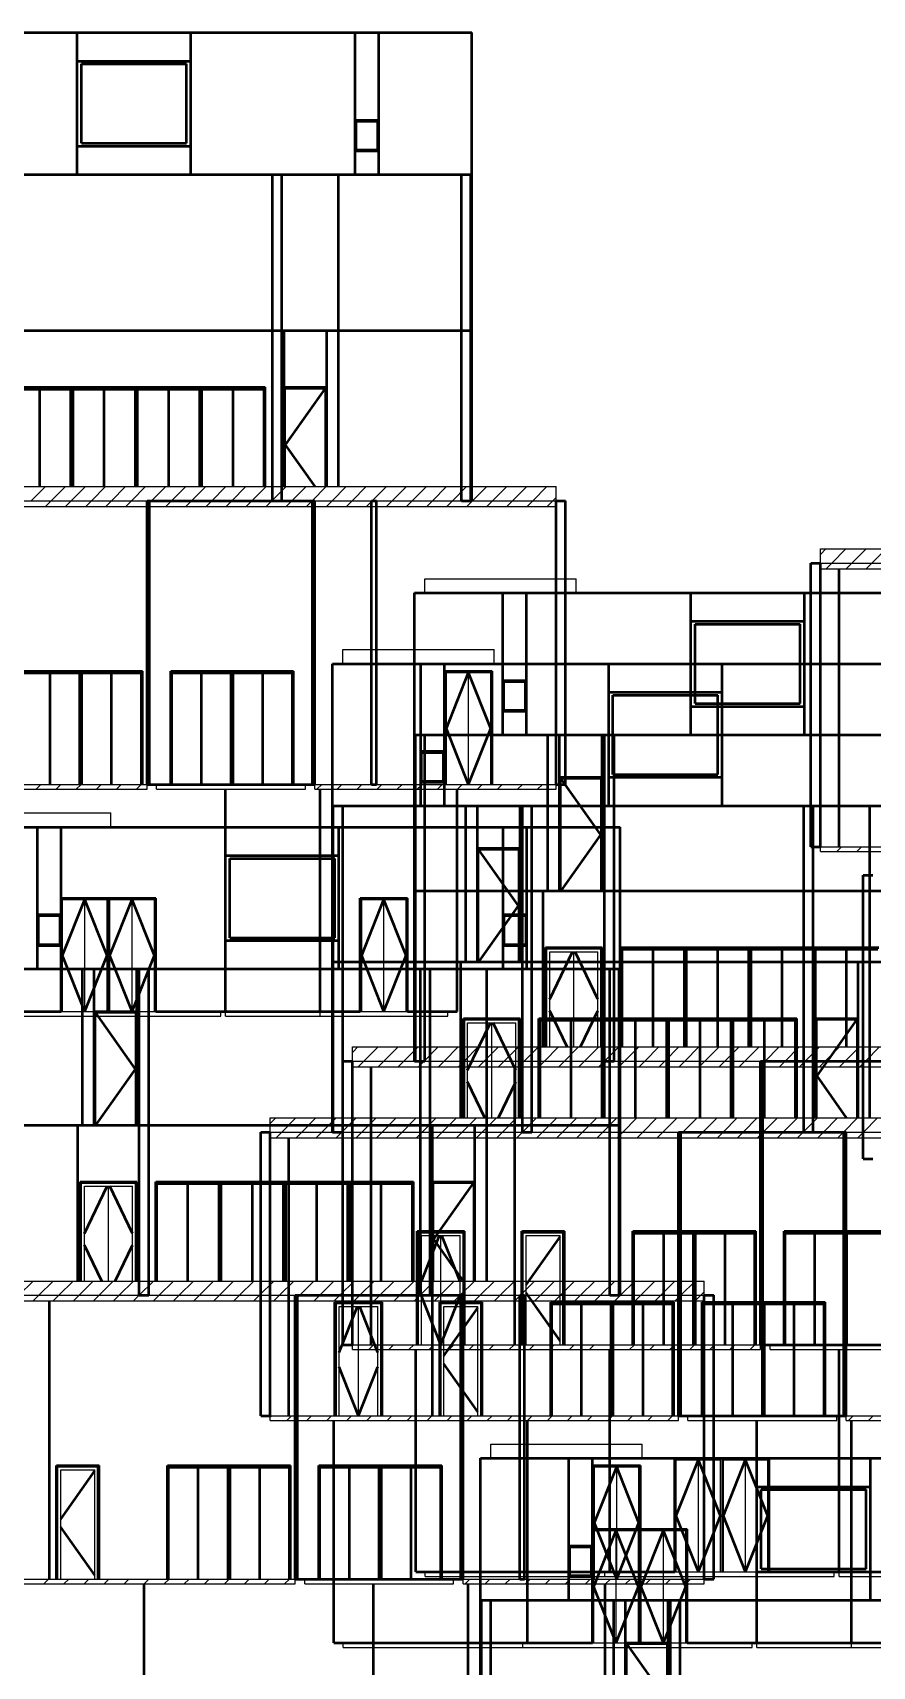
# Model space of a CAD drawing. Header units: millimetres. Extents: x 5622 to 129432, y -41588 to 30554.
# Drawn here: x 47174 to 64933, y -4486 to 30060 of the extents above; entities that cross this region are included whole.
import ezdxf

# ---------------------------------------------------------------- set-up
doc = ezdxf.new("R2010")
doc.units = ezdxf.units.MM
doc.header["$LTSCALE"] = 0.5
doc.layers.add('AE-Door', color=61, linetype='Continuous', lineweight=25)
for name, color, linetype in [('AE-ELEV-3', 154, 'Continuous'), ('AE-ELEV-4', 129, 'Continuous'), ('DOOR', 41, 'Continuous')]:
    doc.layers.add(name, color=color, linetype=linetype)

msp = doc.modelspace()

# ---------------------------------------------------------------- linework, layer by layer
at = {"layer": 'AE-Door', "color": 251, "linetype": 'Continuous', "lineweight": 25}
for p, q in [((52524, 20460), (52524, 22530)), ((52524, 22530), (53364, 22530)), ((53364, 20460), (53364, 22530)), ((55924, 14160), (55924, 16530)), ((55924, 16530), (56864, 16530)), ((56864, 14160), (56864, 16530)), ((58350, 11913), (58350, 14283)), ((58350, 14283), (59190, 14283)), ((59190, 11913), (59190, 14283)), ((56613, 10413), (56613, 12783)), ((56613, 12783), (57453, 12783)), ((57453, 10413), (57453, 12783)), ((48778, 9360), (48778, 11760)), ((48778, 9360), (48778, 11760)), ((47808, 9360), (47808, 11730)), ((47808, 11730), (48748, 11730)), ((48748, 9360), (48748, 11730)), ((48808, 9360), (48808, 11730)), ((48808, 11730), (49748, 11730)), ((49748, 9360), (49748, 11730)), ((54133, 9360), (54133, 11730)), ((54133, 11730), (55073, 11730)), ((55073, 9360), (55073, 11730)), ((47778, 9360), (47808, 9360)), ((48508, 6960), (48508, 9330)), ((48508, 9330), (49348, 9330)), ((48748, 9360), (48778, 9360)), ((48778, 9360), (48808, 9360)), ((49348, 6960), (49348, 9330)), ((49748, 9360), (49778, 9360)), ((54103, 9360), (54133, 9360)), ((55073, 9360), (55103, 9360)), ((63763, 7113), (63763, 9183)), ((63763, 9183), (64603, 9183)), ((64603, 7113), (64603, 9183)), ((55658, 3660), (55658, 5730)), ((55658, 5730), (56498, 5730)), ((56498, 3660), (56498, 5730)), ((59058, -2640), (59058, -270)), ((59058, -270), (59998, -270)), ((59998, -2640), (59998, -270)), ((60784, -2487), (60784, -117)), ((60784, -117), (61724, -117)), ((61724, -2487), (61724, -117)), ((61754, -2487), (61754, -87)), ((61754, -2487), (61754, -87)), ((61784, -2487), (61784, -117)), ((61784, -117), (62724, -117)), ((62724, -2487), (62724, -117)), ((59046, -3987), (59046, -1617)), ((59046, -1617), (59986, -1617)), ((59986, -3987), (59986, -1617)), ((60016, -3987), (60016, -1587)), ((60016, -3987), (60016, -1587)), ((60046, -3987), (60046, -1617)), ((60046, -1617), (60986, -1617)), ((60986, -3987), (60986, -1617)), ((60754, -2487), (60784, -2487)), ((61724, -2487), (61754, -2487)), ((61754, -2487), (61784, -2487)), ((62724, -2487), (62754, -2487)), ((59016, -3987), (59046, -3987)), ((59746, -6387), (59746, -4017)), ((59746, -4017), (60586, -4017)), ((59986, -3987), (60016, -3987)), ((60016, -3987), (60046, -3987)), ((60586, -6387), (60586, -4017)), ((60986, -3987), (61016, -3987))]:
    msp.add_line(p, q, dxfattribs=at)
at = {"layer": 'AE-Door', "color": 41, "linetype": 'Continuous', "lineweight": 25}
for p, q in [((52524, 20460), (52524, 22530)), ((52524, 22530), (53364, 22530)), ((53364, 20460), (53364, 22530)), ((55924, 14160), (55924, 16530)), ((55924, 16530), (56394, 16530)), ((56394, 14160), (56394, 16530)), ((56394, 14160), (56394, 16530)), ((56394, 16530), (56864, 16530)), ((56864, 14160), (56864, 16530)), ((58350, 11913), (58350, 14283)), ((58350, 14283), (59190, 14283)), ((59190, 11913), (59190, 14283)), ((56613, 10413), (56613, 12783)), ((56613, 12783), (57453, 12783)), ((57453, 10413), (57453, 12783)), ((47808, 9360), (47808, 11730)), ((47808, 11730), (48278, 11730)), ((48278, 9360), (48278, 11730)), ((48278, 9360), (48278, 11730)), ((48278, 11730), (48748, 11730)), ((48748, 9360), (48748, 11730)), ((48808, 9360), (48808, 11730)), ((48808, 11730), (49278, 11730)), ((49278, 9360), (49278, 11730)), ((49278, 9360), (49278, 11730)), ((49278, 11730), (49748, 11730)), ((49748, 9360), (49748, 11730)), ((54133, 9360), (54133, 11730)), ((54133, 11730), (54603, 11730)), ((54603, 9360), (54603, 11730)), ((54603, 9360), (54603, 11730)), ((54603, 11730), (55073, 11730)), ((55073, 9360), (55073, 11730)), ((58620, 8613), (58620, 10623)), ((58620, 8613), (58620, 10623)), ((47808, 9360), (48278, 9360)), ((48278, 9360), (48748, 9360)), ((48508, 6960), (48508, 9330)), ((48508, 9330), (49348, 9330)), ((48808, 9360), (49278, 9360)), ((49278, 9360), (49748, 9360)), ((49348, 6960), (49348, 9330)), ((54133, 9360), (54603, 9360)), ((54603, 9360), (55073, 9360)), ((56883, 7113), (56883, 9123)), ((56883, 7113), (56883, 9123)), ((63763, 7113), (63763, 9183)), ((63763, 9183), (64603, 9183)), ((64603, 7113), (64603, 9183)), ((48778, 3660), (48778, 5670)), ((48778, 3660), (48778, 5670)), ((55658, 3660), (55658, 5730)), ((55658, 5730), (56498, 5730)), ((56498, 3660), (56498, 5730)), ((55806, 2313), (55806, 4623)), ((55806, 2313), (55806, 4623)), ((54068, 813), (54068, 3123)), ((54068, 813), (54068, 3123)), ((59058, -2640), (59058, -270)), ((59058, -270), (59528, -270)), ((59528, -2640), (59528, -270)), ((59528, -2640), (59528, -270)), ((59528, -270), (59998, -270)), ((59998, -2640), (59998, -270)), ((60784, -2487), (60784, -117)), ((60784, -117), (61254, -117)), ((61254, -2487), (61254, -117)), ((61254, -2487), (61254, -117)), ((61254, -117), (61724, -117)), ((61724, -2487), (61724, -117)), ((61784, -2487), (61784, -117)), ((61784, -117), (62254, -117)), ((62254, -2487), (62254, -117)), ((62254, -2487), (62254, -117)), ((62254, -117), (62724, -117)), ((62724, -2487), (62724, -117)), ((59046, -3987), (59046, -1617)), ((59046, -1617), (59516, -1617)), ((59516, -3987), (59516, -1617)), ((59516, -3987), (59516, -1617)), ((59516, -1617), (59986, -1617)), ((59986, -3987), (59986, -1617)), ((60046, -3987), (60046, -1617)), ((60046, -1617), (60516, -1617)), ((60516, -3987), (60516, -1617)), ((60516, -3987), (60516, -1617)), ((60516, -1617), (60986, -1617)), ((60986, -3987), (60986, -1617)), ((60784, -2487), (61254, -2487)), ((61254, -2487), (61724, -2487)), ((61784, -2487), (62254, -2487)), ((62254, -2487), (62724, -2487)), ((59046, -3987), (59516, -3987)), ((59516, -3987), (59986, -3987)), ((59746, -6387), (59746, -4017)), ((59746, -4017), (60586, -4017)), ((60046, -3987), (60516, -3987)), ((60516, -3987), (60986, -3987)), ((60586, -6387), (60586, -4017))]:
    msp.add_line(p, q, dxfattribs=at)
at = {"layer": 'AE-Door', "color": 250, "linetype": 'Continuous', "lineweight": 25}
for p, q in [((53634, 20460), (53634, 22530)), ((53634, 22530), (53644, 22530)), ((58050, 8613), (58050, 10683)), ((58050, 10683), (59190, 10683)), ((58110, 8613), (58110, 10623)), ((58110, 10623), (59130, 10623)), ((59130, 8613), (59130, 10623)), ((59190, 8613), (59190, 10683)), ((56313, 7113), (56313, 9183)), ((56313, 9183), (57453, 9183)), ((56373, 7113), (56373, 9123)), ((56373, 9123), (57393, 9123)), ((57393, 7113), (57393, 9123)), ((57453, 7113), (57453, 9183)), ((64873, 7113), (64873, 9183)), ((64873, 9183), (64883, 9183)), ((48208, 3660), (48208, 5730)), ((48208, 5730), (49348, 5730)), ((48268, 3660), (48268, 5670)), ((48268, 5670), (49288, 5670)), ((49288, 3660), (49288, 5670)), ((49348, 3660), (49348, 5730)), ((56768, 3660), (56768, 5730)), ((56768, 5730), (56778, 5730)), ((55336, 2313), (55336, 4683)), ((55336, 4683), (56276, 4683)), ((55395, 2313), (55395, 4623)), ((55395, 4623), (56216, 4623)), ((56216, 2313), (56216, 4623)), ((56276, 2313), (56276, 4683)), ((57550, 2313), (57550, 4683)), ((57550, 4683), (58390, 4683)), ((57610, 2313), (57610, 4623)), ((57610, 4623), (58330, 4623)), ((58330, 2313), (58330, 4623)), ((58390, 2313), (58390, 4683)), ((53598, 813), (53598, 3183)), ((53598, 3183), (54538, 3183)), ((53658, 813), (53658, 3123)), ((53658, 3123), (54478, 3123)), ((54478, 813), (54478, 3123)), ((54538, 813), (54538, 3183)), ((55813, 813), (55813, 3183)), ((55813, 3183), (56653, 3183)), ((55873, 813), (55873, 3123)), ((55873, 3123), (56593, 3123)), ((56593, 813), (56593, 3123)), ((56653, 813), (56653, 3183)), ((47708, -2640), (47708, -270)), ((47708, -270), (48548, -270)), ((47768, -2640), (47768, -330)), ((47768, -330), (48488, -330)), ((48488, -2640), (48488, -330)), ((48548, -2640), (48548, -270))]:
    msp.add_line(p, q, dxfattribs=at)
at = {"layer": 'AE-ELEV-3', "color": 154, "linetype": 'Continuous', "lineweight": 50}
for p, q in [((44644, 30060), (48119, 30060)), ((48119, 27060), (48119, 30060)), ((48119, 30060), (50519, 30060)), ((50519, 27060), (50519, 30060)), ((50519, 30060), (53994, 30060)), ((53994, 27060), (53994, 30060)), ((53994, 30060), (54494, 30060)), ((54494, 27060), (54494, 30060)), ((54494, 30060), (56464, 30060)), ((56464, 27060), (56464, 30060)), ((48119, 29460), (50519, 29460)), ((53994, 28210), (54494, 28210)), ((48119, 27660), (50519, 27660)), ((53994, 27560), (54494, 27560)), ((46494, 27060), (48119, 27060)), ((48119, 27060), (50519, 27060)), ((48119, 27060), (50519, 27060)), ((50519, 27060), (52244, 27060)), ((52244, 23760), (52244, 27060)), ((52244, 27060), (52444, 27060)), ((52444, 23760), (52444, 27060)), ((52444, 27060), (53644, 27060)), ((53644, 23760), (53644, 27060)), ((53644, 27060), (56244, 27060)), ((56244, 23760), (56244, 27060)), ((56244, 27060), (56444, 27060)), ((56444, 23760), (56444, 27060)), ((56444, 23760), (56444, 27060)), ((56444, 27060), (56464, 27060)), ((56464, 23760), (56464, 27060)), ((46494, 23760), (52244, 23760)), ((52244, 20160), (52244, 23760)), ((52244, 23760), (52444, 23760)), ((52244, 23760), (52444, 23760)), ((52444, 20160), (52444, 23760)), ((52444, 23760), (52494, 23760)), ((52494, 20460), (52494, 23760)), ((52494, 23760), (53394, 23760)), ((53394, 20460), (53394, 23760)), ((53394, 23760), (53644, 23760)), ((53644, 20460), (53644, 23760)), ((53644, 23760), (56244, 23760)), ((56244, 20160), (56244, 23760)), ((56244, 23760), (56444, 23760)), ((56244, 23760), (56444, 23760)), ((56444, 20160), (56444, 23760)), ((56444, 20160), (56444, 23760)), ((56444, 23760), (56464, 23760)), ((56444, 23760), (56464, 23760)), ((56464, 20160), (56464, 23760)), ((46644, 22560), (52094, 22560)), ((52094, 20460), (52094, 22560)), ((52494, 22560), (53394, 22560)), ((49594, 14160), (49594, 20160)), ((49594, 20160), (49644, 20160)), ((49644, 14160), (49644, 20160)), ((49644, 20160), (53094, 20160)), ((52244, 20160), (52444, 20160)), ((53094, 14160), (53094, 20160)), ((53094, 20160), (53144, 20160)), ((53144, 14160), (53144, 20160)), ((54344, 14160), (54344, 20160)), ((54344, 20160), (54444, 20160)), ((54444, 14160), (54444, 20160)), ((56244, 20160), (56444, 20160)), ((56444, 20160), (56464, 20160)), ((58244, 14160), (58244, 20160)), ((58244, 20160), (58444, 20160)), ((58444, 14160), (58444, 20160)), ((63633, 12843), (63633, 18843)), ((63633, 18843), (63834, 18843)), ((63834, 12843), (63834, 18843)), ((64230, 12843), (64230, 18723)), ((55250, 15213), (55250, 18213)), ((55250, 18213), (57120, 18213)), ((57120, 15213), (57120, 18213)), ((57120, 18213), (57620, 18213)), ((57620, 15213), (57620, 18213)), ((57620, 18213), (61095, 18213)), ((61095, 15213), (61095, 18213)), ((61095, 18213), (63495, 18213)), ((63495, 15213), (63495, 18213)), ((63495, 18213), (66970, 18213)), ((61095, 17613), (63495, 17613)), ((53513, 13713), (53513, 16713)), ((53513, 16713), (55383, 16713)), ((55383, 13713), (55383, 16713)), ((55383, 16713), (55883, 16713)), ((55883, 13713), (55883, 16713)), ((55883, 16713), (59358, 16713)), ((59358, 13713), (59358, 16713)), ((59358, 16713), (61758, 16713)), ((61758, 13713), (61758, 16713)), ((61758, 16713), (65233, 16713)), ((46894, 16560), (49494, 16560)), ((49494, 14160), (49494, 16560)), ((50094, 14160), (50094, 16560)), ((50094, 16560), (52694, 16560)), ((52694, 14160), (52694, 16560)), ((55894, 14160), (55894, 16560)), ((55894, 16560), (56894, 16560)), ((56894, 14160), (56894, 16560)), ((57120, 16363), (57620, 16363)), ((59358, 16113), (61758, 16113)), ((57120, 15713), (57620, 15713)), ((61095, 15813), (63495, 15813)), ((55250, 11913), (55250, 15213)), ((55250, 15213), (55270, 15213)), ((55270, 11913), (55270, 15213)), ((55270, 11913), (55270, 15213)), ((55270, 15213), (55470, 15213)), ((55470, 11913), (55470, 15213)), ((55470, 15213), (58070, 15213)), ((58070, 11913), (58070, 15213)), ((58070, 15213), (59270, 15213)), ((58320, 11913), (58320, 15213)), ((59220, 11913), (59220, 15213)), ((59270, 11913), (59270, 15213)), ((59270, 15213), (59470, 15213)), ((59470, 11913), (59470, 15213)), ((59470, 15213), (61095, 15213)), ((61095, 15213), (63495, 15213)), ((61095, 15213), (63495, 15213)), ((63495, 15213), (65220, 15213)), ((55383, 14863), (55883, 14863)), ((55383, 14213), (55883, 14213)), ((58320, 14313), (59220, 14313)), ((59358, 14313), (61758, 14313)), ((49594, 14160), (49644, 14160)), ((49644, 14160), (50094, 14160)), ((51253, 9360), (51253, 14060)), ((51253, 9360), (51253, 14060)), ((52694, 14160), (53094, 14160)), ((53094, 14160), (53144, 14160)), ((53253, 9360), (53253, 14060)), ((54344, 14160), (54444, 14160)), ((56153, 9360), (56153, 14060)), ((58244, 14160), (58444, 14160)), ((53513, 10413), (53513, 13713)), ((53513, 13713), (53533, 13713)), ((53533, 10413), (53533, 13713)), ((53533, 10413), (53533, 13713)), ((53533, 13713), (53733, 13713)), ((53733, 10413), (53733, 13713)), ((53733, 13713), (56333, 13713)), ((56333, 10413), (56333, 13713)), ((56333, 13713), (57533, 13713)), ((56583, 10413), (56583, 13713)), ((57483, 10413), (57483, 13713)), ((57533, 10413), (57533, 13713)), ((57533, 13713), (57733, 13713)), ((57733, 10413), (57733, 13713)), ((57733, 13713), (59358, 13713)), ((59358, 13713), (61758, 13713)), ((59358, 13713), (61758, 13713)), ((61758, 13713), (63483, 13713)), ((63483, 10413), (63483, 13713)), ((63483, 13713), (63683, 13713)), ((63683, 10413), (63683, 13713)), ((63683, 13713), (64883, 13713)), ((64883, 10413), (64883, 13713)), ((64883, 13713), (67483, 13713)), ((45408, 13260), (47278, 13260)), ((47278, 10260), (47278, 13260)), ((47278, 13260), (47778, 13260)), ((47778, 10260), (47778, 13260)), ((47778, 13260), (51253, 13260)), ((51253, 10260), (51253, 13260)), ((51253, 13260), (53653, 13260)), ((53653, 10260), (53653, 13260)), ((53653, 13260), (57128, 13260)), ((57128, 10260), (57128, 13260)), ((57128, 13260), (57628, 13260)), ((57628, 10260), (57628, 13260)), ((57628, 13260), (59598, 13260)), ((59598, 10260), (59598, 13260)), ((56583, 12813), (57483, 12813)), ((63633, 12843), (63834, 12843)), ((63834, 12843), (63834, 12843)), ((51253, 12660), (53653, 12660)), ((64741, 6243), (64741, 12243)), ((64741, 12243), (64942, 12243)), ((47778, 9360), (47778, 11760)), ((47778, 11760), (49778, 11760)), ((49778, 9360), (49778, 11760)), ((54103, 9360), (54103, 11760)), ((54103, 11760), (55103, 11760)), ((55103, 9360), (55103, 11760)), ((55250, 8313), (55250, 11913)), ((55250, 11913), (55270, 11913)), ((55250, 11913), (55270, 11913)), ((55270, 8313), (55270, 11913)), ((55270, 8313), (55270, 11913)), ((55270, 11913), (55470, 11913)), ((55270, 11913), (55470, 11913)), ((55470, 8313), (55470, 11913)), ((55470, 11913), (58070, 11913)), ((57970, 8613), (57970, 11913)), ((58070, 11913), (59270, 11913)), ((59270, 8313), (59270, 11913)), ((59270, 11913), (59470, 11913)), ((59270, 11913), (59470, 11913)), ((59470, 8313), (59470, 11913)), ((59470, 11913), (65220, 11913)), ((47278, 11410), (47778, 11410)), ((57128, 11410), (57628, 11410)), ((47278, 10760), (47778, 10760)), ((51253, 10860), (53653, 10860)), ((57128, 10760), (57628, 10760)), ((58020, 8613), (58020, 10713)), ((58020, 10713), (59220, 10713)), ((59220, 8613), (59220, 10713)), ((59620, 8613), (59620, 10713)), ((59620, 10713), (65070, 10713)), ((53513, 6813), (53513, 10413)), ((53513, 10413), (53533, 10413)), ((53513, 10413), (53533, 10413)), ((53533, 6813), (53533, 10413)), ((53533, 6813), (53533, 10413)), ((53533, 10413), (53733, 10413)), ((53533, 10413), (53733, 10413)), ((53733, 6813), (53733, 10413)), ((53733, 10413), (56333, 10413)), ((56233, 7113), (56233, 10413)), ((56333, 10413), (57533, 10413)), ((57533, 6813), (57533, 10413)), ((57533, 10413), (57733, 10413)), ((57533, 10413), (57733, 10413)), ((57733, 6813), (57733, 10413)), ((57733, 10413), (63483, 10413)), ((63483, 6813), (63483, 10413)), ((63483, 10413), (63683, 10413)), ((63483, 10413), (63683, 10413)), ((63683, 6813), (63683, 10413)), ((63683, 10413), (63733, 10413)), ((63733, 7113), (63733, 10413)), ((63733, 10413), (64633, 10413)), ((64633, 7113), (64633, 10413)), ((64633, 10413), (64883, 10413)), ((64883, 7113), (64883, 10413)), ((64883, 10413), (67483, 10413)), ((45628, 10260), (48228, 10260)), ((48228, 6960), (48228, 10260)), ((48228, 10260), (49428, 10260)), ((48478, 6960), (48478, 10260)), ((49378, 6960), (49378, 10260)), ((49428, 6960), (49428, 10260)), ((49428, 10260), (49628, 10260)), ((49628, 6960), (49628, 10260)), ((49628, 10260), (51253, 10260)), ((51253, 10260), (53653, 10260)), ((51253, 10260), (53653, 10260)), ((53653, 10260), (55378, 10260)), ((55378, 6960), (55378, 10260)), ((55378, 10260), (55578, 10260)), ((55578, 6960), (55578, 10260)), ((55578, 10260), (56778, 10260)), ((56778, 6960), (56778, 10260)), ((56778, 10260), (59378, 10260)), ((59378, 6960), (59378, 10260)), ((59378, 10260), (59578, 10260)), ((59578, 6960), (59578, 10260)), ((59578, 6960), (59578, 10260)), ((59578, 10260), (59598, 10260)), ((59598, 6960), (59598, 10260)), ((46403, 9360), (47778, 9360)), ((48478, 9360), (49378, 9360)), ((49778, 9360), (51253, 9360)), ((51253, 9360), (53253, 9360)), ((53253, 9360), (54103, 9360)), ((55103, 9360), (56153, 9360)), ((56283, 7113), (56283, 9213)), ((56283, 9213), (57483, 9213)), ((57483, 7113), (57483, 9213)), ((57883, 7113), (57883, 9213)), ((57883, 9213), (63333, 9213)), ((63333, 7113), (63333, 9213)), ((63733, 9213), (64633, 9213)), ((53736, 2313), (53736, 8313)), ((53736, 8313), (53937, 8313)), ((53937, 2313), (53937, 8313)), ((55250, 8313), (55270, 8313)), ((55270, 8313), (55470, 8313)), ((59270, 8313), (59470, 8313)), ((62570, 2313), (62570, 8313)), ((62570, 8313), (62620, 8313)), ((62620, 2313), (62620, 8313)), ((62620, 8313), (66070, 8313)), ((54332, 2313), (54332, 8193)), ((57370, 2313), (57370, 8193)), ((57370, 2313), (57370, 8193)), ((45628, 6960), (48228, 6960)), ((48128, 3660), (48128, 6960)), ((48228, 6960), (49428, 6960)), ((49428, 3360), (49428, 6960)), ((49428, 6960), (49628, 6960)), ((49428, 6960), (49628, 6960)), ((49628, 3360), (49628, 6960)), ((49628, 6960), (55378, 6960)), ((55378, 3360), (55378, 6960)), ((55378, 6960), (55578, 6960)), ((55378, 6960), (55578, 6960)), ((55578, 3360), (55578, 6960)), ((55578, 6960), (55628, 6960)), ((55628, 3660), (55628, 6960)), ((55628, 6960), (56528, 6960)), ((56528, 3660), (56528, 6960)), ((56528, 6960), (56778, 6960)), ((56778, 3660), (56778, 6960)), ((56778, 6960), (59378, 6960)), ((59378, 3360), (59378, 6960)), ((59378, 6960), (59578, 6960)), ((59378, 6960), (59578, 6960)), ((59578, 3360), (59578, 6960)), ((59578, 3360), (59578, 6960)), ((59578, 6960), (59598, 6960)), ((59578, 6960), (59598, 6960)), ((59598, 3360), (59598, 6960)), ((51999, 813), (51999, 6813)), ((51999, 6813), (52199, 6813)), ((52199, 813), (52199, 6813)), ((52595, 813), (52595, 6693)), ((53513, 6813), (53533, 6813)), ((53533, 6813), (53733, 6813)), ((55633, 813), (55633, 6693)), ((55633, 813), (55633, 6693)), ((57533, 6813), (57733, 6813)), ((60833, 813), (60833, 6813)), ((60833, 6813), (60883, 6813)), ((60883, 813), (60883, 6813)), ((60883, 6813), (64333, 6813)), ((63483, 6813), (63683, 6813)), ((64333, 813), (64333, 6813)), ((64333, 6813), (64383, 6813)), ((64383, 813), (64383, 6813)), ((64741, 6243), (64942, 6243)), ((48178, 3660), (48178, 5760)), ((48178, 5760), (49378, 5760)), ((49378, 3660), (49378, 5760)), ((49778, 3660), (49778, 5760)), ((49778, 5760), (55228, 5760)), ((55228, 3660), (55228, 5760)), ((55628, 5760), (56528, 5760)), ((55306, 2313), (55306, 4713)), ((55306, 4713), (56306, 4713)), ((56306, 2313), (56306, 4713)), ((57520, 2313), (57520, 4713)), ((57520, 4713), (58420, 4713)), ((58420, 2313), (58420, 4713)), ((59870, 2313), (59870, 4713)), ((59870, 4713), (62470, 4713)), ((62470, 2313), (62470, 4713)), ((63070, 2313), (63070, 4713)), ((63070, 4713), (65670, 4713)), ((47528, -2640), (47528, 3240)), ((47528, -2640), (47528, 3240)), ((49428, 3360), (49628, 3360)), ((52728, -2640), (52728, 3360)), ((52728, 3360), (52778, 3360)), ((52778, -2640), (52778, 3360)), ((52778, 3360), (56228, 3360)), ((53568, 813), (53568, 3213)), ((53568, 3213), (54568, 3213)), ((54568, 813), (54568, 3213)), ((55378, 3360), (55578, 3360)), ((55783, 813), (55783, 3213)), ((55783, 3213), (56683, 3213)), ((56228, -2640), (56228, 3360)), ((56228, 3360), (56278, 3360)), ((56278, -2640), (56278, 3360)), ((56683, 813), (56683, 3213)), ((57478, -2640), (57478, 3360)), ((57478, 3360), (57578, 3360)), ((57578, -2640), (57578, 3360)), ((58133, 813), (58133, 3213)), ((58133, 3213), (60733, 3213)), ((59378, 3360), (59578, 3360)), ((59578, 3360), (59598, 3360)), ((60733, 813), (60733, 3213)), ((61333, 813), (61333, 3213)), ((61333, 3213), (63933, 3213)), ((61378, -2640), (61378, 3360)), ((61378, 3360), (61578, 3360)), ((61578, -2640), (61578, 3360)), ((63933, 813), (63933, 3213)), ((53736, 2313), (53937, 2313)), ((53937, 2313), (53937, 2313)), ((55279, -2487), (55279, 2213)), ((59379, -2487), (59379, 2213)), ((59379, -2487), (59379, 2213)), ((62570, 2313), (62620, 2313)), ((62620, 2313), (63070, 2313)), ((64229, -2487), (64229, 2213)), ((64229, -2487), (64229, 2213)), ((51999, 813), (52199, 813)), ((52199, 813), (52199, 813)), ((53541, -3987), (53541, 713)), ((57641, -3987), (57641, 713)), ((57641, -3987), (57641, 713)), ((60833, 813), (60883, 813)), ((60883, 813), (61333, 813)), ((62491, -3987), (62491, 713)), ((62491, -3987), (62491, 713)), ((63933, 813), (64333, 813)), ((64333, 813), (64383, 813)), ((64491, -3987), (64491, 713)), ((47678, -2640), (47678, -240)), ((47678, -240), (48578, -240)), ((48578, -2640), (48578, -240)), ((50028, -2640), (50028, -240)), ((50028, -240), (52628, -240)), ((52628, -2640), (52628, -240)), ((53228, -2640), (53228, -240)), ((53228, -240), (55828, -240)), ((55828, -2640), (55828, -240)), ((56646, -3087), (56646, -87)), ((56646, -87), (58516, -87)), ((58516, -3087), (58516, -87)), ((58516, -87), (59016, -87)), ((59016, -3087), (59016, -87)), ((59016, -87), (62491, -87)), ((59028, -2640), (59028, -240)), ((59028, -240), (60028, -240)), ((60028, -2640), (60028, -240)), ((60754, -2487), (60754, -87)), ((60754, -87), (62754, -87)), ((62491, -3087), (62491, -87)), ((62491, -87), (64891, -87)), ((62754, -2487), (62754, -87)), ((64891, -3087), (64891, -87)), ((64891, -87), (68366, -87)), ((62491, -687), (64891, -687)), ((59016, -3987), (59016, -1587)), ((59016, -1587), (61016, -1587)), ((61016, -3987), (61016, -1587)), ((58516, -1937), (59016, -1937)), ((49536, -7440), (49536, -2740)), ((49536, -7440), (49536, -2740)), ((52728, -2640), (52778, -2640)), ((52778, -2640), (53228, -2640)), ((54386, -7440), (54386, -2740)), ((54386, -7440), (54386, -2740)), ((55279, -2487), (59379, -2487)), ((55828, -2640), (56228, -2640)), ((56228, -2640), (56278, -2640)), ((56386, -7440), (56386, -2740)), ((57478, -2640), (57578, -2640)), ((58516, -2587), (59016, -2587)), ((59286, -7440), (59286, -2740)), ((59379, -2487), (60754, -2487)), ((61378, -2640), (61578, -2640)), ((62491, -2487), (64891, -2487)), ((62754, -2487), (64229, -2487)), ((64229, -2487), (66229, -2487)), ((56646, -6387), (56646, -3087)), ((56646, -3087), (56666, -3087)), ((56666, -6387), (56666, -3087)), ((56666, -6387), (56666, -3087)), ((56666, -3087), (56866, -3087)), ((56866, -6387), (56866, -3087)), ((56866, -3087), (59466, -3087)), ((59466, -6387), (59466, -3087)), ((59466, -3087), (60666, -3087)), ((59716, -6387), (59716, -3087)), ((60616, -6387), (60616, -3087)), ((60666, -6387), (60666, -3087)), ((60666, -3087), (60866, -3087)), ((60866, -6387), (60866, -3087)), ((60866, -3087), (62491, -3087)), ((62491, -3087), (64891, -3087)), ((62491, -3087), (64891, -3087)), ((64891, -3087), (66616, -3087)), ((53541, -3987), (57641, -3987)), ((57641, -3987), (59016, -3987)), ((59716, -3987), (60616, -3987)), ((61016, -3987), (62491, -3987)), ((62491, -3987), (64491, -3987)), ((64491, -3987), (65341, -3987))]:
    msp.add_line(p, q, dxfattribs=at)
at = {"layer": 'AE-ELEV-4', "color": 129, "linetype": 'Continuous', "lineweight": 50}
for p, q in [((48209, 27720), (48209, 29400)), ((48209, 29400), (50429, 29400)), ((50429, 27720), (50429, 29400)), ((54013, 27581), (54013, 28188)), ((54013, 28188), (54476, 28188)), ((54476, 27581), (54476, 28188)), ((48209, 27720), (50429, 27720)), ((54013, 27581), (54476, 27581)), ((46667, 22524), (49347, 22524)), ((47326, 20460), (47326, 22524)), ((47984, 20460), (47984, 22524)), ((48007, 20460), (48007, 22524)), ((48030, 20460), (48030, 22524)), ((48688, 20460), (48688, 22524)), ((49347, 20460), (49347, 22524)), ((49369, 20460), (49369, 22560)), ((49369, 20460), (49369, 22560)), ((49369, 20460), (49369, 22560)), ((49369, 20460), (49369, 22560)), ((49392, 20460), (49392, 22524)), ((49392, 22524), (52072, 22524)), ((50051, 20460), (50051, 22524)), ((50709, 20460), (50709, 22524)), ((50732, 20460), (50732, 22524)), ((50755, 20460), (50755, 22524)), ((51413, 20460), (51413, 22524)), ((52072, 20460), (52072, 22524)), ((52524, 21345), (53364, 22530)), ((53152, 20460), (52524, 21345)), ((61185, 15873), (61185, 17553)), ((61185, 17553), (63405, 17553)), ((63405, 15873), (63405, 17553)), ((46916, 16524), (49473, 16524)), ((47544, 14160), (47544, 16524)), ((48173, 14160), (48173, 16524)), ((48194, 14160), (48194, 16524)), ((48216, 14160), (48216, 16524)), ((48844, 14160), (48844, 16524)), ((49473, 14160), (49473, 16524)), ((50116, 14160), (50116, 16524)), ((50116, 16524), (52673, 16524)), ((50744, 14160), (50744, 16524)), ((51373, 14160), (51373, 16524)), ((51394, 14160), (51394, 16524)), ((51416, 14160), (51416, 16524)), ((52044, 14160), (52044, 16524)), ((52673, 14160), (52673, 16524)), ((55924, 15345), (56394, 16530)), ((56864, 15345), (56394, 16530)), ((57139, 15735), (57139, 16341)), ((57139, 16341), (57601, 16341)), ((57601, 15735), (57601, 16341)), ((59448, 14373), (59448, 16053)), ((59448, 16053), (61668, 16053)), ((61668, 14373), (61668, 16053)), ((57139, 15735), (57601, 15735)), ((61185, 15873), (63405, 15873)), ((56394, 14160), (55924, 15345)), ((56394, 14160), (56864, 15345)), ((55401, 14235), (55401, 14841)), ((55401, 14841), (55864, 14841)), ((55864, 14235), (55864, 14841)), ((55401, 14235), (55864, 14235)), ((59190, 13098), (58350, 14283)), ((59448, 14373), (61668, 14373)), ((50094, 14160), (52694, 14160)), ((57453, 11598), (56613, 12783)), ((58350, 11913), (59190, 13098)), ((51343, 10920), (51343, 12600)), ((51343, 12600), (53563, 12600)), ((53563, 10920), (53563, 12600)), ((47808, 10545), (48278, 11730)), ((48748, 10545), (48278, 11730)), ((48808, 10545), (49278, 11730)), ((49748, 10545), (49278, 11730)), ((54133, 10545), (54603, 11730)), ((55073, 10545), (54603, 11730)), ((56613, 10413), (57453, 11598)), ((47297, 10781), (47297, 11388)), ((47297, 11388), (47759, 11388)), ((47759, 10781), (47759, 11388)), ((57147, 10781), (57147, 11388)), ((57147, 11388), (57609, 11388)), ((57609, 10781), (57609, 11388)), ((47297, 10781), (47759, 10781)), ((51343, 10920), (53563, 10920)), ((57147, 10781), (57609, 10781)), ((62345, 8613), (62345, 10713)), ((62345, 8613), (62345, 10713)), ((62345, 8613), (62345, 10713)), ((62345, 8613), (62345, 10713)), ((48278, 9360), (47808, 10545)), ((48278, 9360), (48748, 10545)), ((49278, 9360), (48808, 10545)), ((49278, 9360), (49748, 10545)), ((54603, 9360), (54133, 10545)), ((54603, 9360), (55073, 10545)), ((58110, 9623), (58591, 10623)), ((59130, 9623), (58649, 10623)), ((59643, 8613), (59643, 10677)), ((59643, 10677), (62322, 10677)), ((60301, 8613), (60301, 10677)), ((60960, 8613), (60960, 10677)), ((60983, 8613), (60983, 10677)), ((61005, 8613), (61005, 10677)), ((61664, 8613), (61664, 10677)), ((62322, 8613), (62322, 10677)), ((62368, 8613), (62368, 10677)), ((62368, 10677), (65047, 10677)), ((63026, 8613), (63026, 10677)), ((63685, 8613), (63685, 10677)), ((63708, 8613), (63708, 10677)), ((63730, 8613), (63730, 10677)), ((64389, 8613), (64389, 10677)), ((49348, 8145), (48508, 9330)), ((58476, 8613), (58110, 9373)), ((58764, 8613), (59130, 9373)), ((56373, 8123), (56854, 9123)), ((57393, 8123), (56912, 9123)), ((57905, 7113), (57905, 9177)), ((57905, 9177), (60585, 9177)), ((58564, 7113), (58564, 9177)), ((59222, 7113), (59222, 9177)), ((59245, 7113), (59245, 9177)), ((59268, 7113), (59268, 9177)), ((59926, 7113), (59926, 9177)), ((60585, 7113), (60585, 9177)), ((60608, 7113), (60608, 9213)), ((60608, 7113), (60608, 9213)), ((60608, 7113), (60608, 9213)), ((60608, 7113), (60608, 9213)), ((60630, 7113), (60630, 9177)), ((60630, 9177), (63310, 9177)), ((61289, 7113), (61289, 9177)), ((61947, 7113), (61947, 9177)), ((61970, 7113), (61970, 9177)), ((61993, 7113), (61993, 9177)), ((62651, 7113), (62651, 9177)), ((63310, 7113), (63310, 9177)), ((63763, 7998), (64603, 9183)), ((48508, 6960), (49348, 8145)), ((64390, 7113), (63763, 7998)), ((56738, 7113), (56373, 7873)), ((57027, 7113), (57393, 7873)), ((48268, 4669), (48749, 5670)), ((49288, 4669), (48807, 5670)), ((49801, 3660), (49801, 5724)), ((49801, 5724), (52480, 5724)), ((50459, 3660), (50459, 5724)), ((51118, 3660), (51118, 5724)), ((51140, 3660), (51140, 5724)), ((51163, 3660), (51163, 5724)), ((51822, 3660), (51822, 5724)), ((52480, 3660), (52480, 5724)), ((52503, 3660), (52503, 5760)), ((52503, 3660), (52503, 5760)), ((52503, 3660), (52503, 5760)), ((52503, 3660), (52503, 5760)), ((52526, 3660), (52526, 5724)), ((52526, 5724), (55205, 5724)), ((53184, 3660), (53184, 5724)), ((53843, 3660), (53843, 5724)), ((53865, 3660), (53865, 5724)), ((53888, 3660), (53888, 5724)), ((54547, 3660), (54547, 5724)), ((55205, 3660), (55205, 5724)), ((55658, 4545), (56498, 5730)), ((55395, 3649), (55782, 4623)), ((56285, 3660), (55658, 4545)), ((56216, 3649), (55829, 4623)), ((57610, 3583), (58330, 4598)), ((59892, 2313), (59892, 4677)), ((59892, 4677), (62449, 4677)), ((60520, 2313), (60520, 4677)), ((61149, 2313), (61149, 4677)), ((61170, 2313), (61170, 4677)), ((61192, 2313), (61192, 4677)), ((61820, 2313), (61820, 4677)), ((62449, 2313), (62449, 4677)), ((63092, 2313), (63092, 4677)), ((63092, 4677), (65649, 4677)), ((63720, 2313), (63720, 4677)), ((64349, 2313), (64349, 4677)), ((64370, 2313), (64370, 4677)), ((64392, 2313), (64392, 4677)), ((48634, 3660), (48268, 4420)), ((48922, 3660), (49288, 4420)), ((53658, 2149), (54044, 3123)), ((54478, 2149), (54092, 3123)), ((55806, 2313), (55395, 3347)), ((55806, 2313), (56216, 3347)), ((58330, 2398), (57610, 3413)), ((58154, 813), (58154, 3177)), ((58154, 3177), (60711, 3177)), ((58783, 813), (58783, 3177)), ((59411, 813), (59411, 3177)), ((59433, 813), (59433, 3177)), ((59454, 813), (59454, 3177)), ((60083, 813), (60083, 3177)), ((60711, 813), (60711, 3177)), ((61354, 813), (61354, 3177)), ((61354, 3177), (63911, 3177)), ((61983, 813), (61983, 3177)), ((62611, 813), (62611, 3177)), ((62633, 813), (62633, 3177)), ((62654, 813), (62654, 3177)), ((63283, 813), (63283, 3177)), ((63911, 813), (63911, 3177)), ((55873, 2083), (56593, 3098)), ((63070, 2313), (65670, 2313)), ((54068, 813), (53658, 1847)), ((54068, 813), (54478, 1847)), ((56593, 898), (55873, 1913)), ((61333, 813), (63933, 813)), ((50050, -2640), (50050, -276)), ((50050, -276), (52606, -276)), ((50678, -2640), (50678, -276)), ((51306, -2640), (51306, -276)), ((51328, -2640), (51328, -276)), ((51350, -2640), (51350, -276)), ((51978, -2640), (51978, -276)), ((52606, -2640), (52606, -276)), ((53250, -2640), (53250, -276)), ((53250, -276), (55806, -276)), ((53878, -2640), (53878, -276)), ((54506, -2640), (54506, -276)), ((54528, -2640), (54528, -276)), ((54550, -2640), (54550, -276)), ((55178, -2640), (55178, -276)), ((55806, -2640), (55806, -276)), ((59058, -1455), (59528, -270)), ((59998, -1455), (59528, -270)), ((60784, -1302), (61254, -117)), ((61724, -1302), (61254, -117)), ((61784, -1302), (62254, -117)), ((62724, -1302), (62254, -117)), ((47768, -1371), (48488, -355)), ((62581, -2427), (62581, -747)), ((62581, -747), (64801, -747)), ((64801, -2427), (64801, -747)), ((61254, -2487), (60784, -1302)), ((61254, -2487), (61724, -1302)), ((62254, -2487), (61784, -1302)), ((62254, -2487), (62724, -1302)), ((48488, -2556), (47768, -1540)), ((59046, -2802), (59516, -1617)), ((59528, -2640), (59058, -1455)), ((59986, -2802), (59516, -1617)), ((59528, -2640), (59998, -1455)), ((60046, -2802), (60516, -1617)), ((60986, -2802), (60516, -1617)), ((58535, -2565), (58535, -1959)), ((58535, -1959), (58997, -1959)), ((58997, -2565), (58997, -1959)), ((53228, -2640), (55828, -2640)), ((58535, -2565), (58997, -2565)), ((62581, -2427), (64801, -2427)), ((59516, -3987), (59046, -2802)), ((59516, -3987), (59986, -2802)), ((60516, -3987), (60046, -2802)), ((60516, -3987), (60986, -2802)), ((60586, -5202), (59746, -4017))]:
    msp.add_line(p, q, dxfattribs=at)
at = {"layer": 'DOOR', "color": 41, "linetype": 'Continuous', "lineweight": -3}
for p, q in [((40961, 20460), (58244, 20460)), ((47143, 20160), (47443, 20460)), ((47567, 20160), (47867, 20460)), ((47992, 20160), (48292, 20460)), ((48416, 20160), (48716, 20460)), ((48840, 20160), (49140, 20460)), ((49264, 20160), (49564, 20460)), ((49689, 20160), (49989, 20460)), ((50113, 20160), (50413, 20460)), ((50537, 20160), (50837, 20460)), ((50961, 20160), (51261, 20460)), ((51386, 20160), (51686, 20460)), ((51810, 20160), (52110, 20460)), ((52234, 20160), (52534, 20460)), ((52658, 20160), (52958, 20460)), ((53083, 20160), (53383, 20460)), ((53507, 20160), (53807, 20460)), ((53931, 20160), (54231, 20460)), ((54355, 20160), (54655, 20460)), ((54780, 20160), (55080, 20460)), ((55204, 20160), (55504, 20460)), ((55628, 20160), (55928, 20460)), ((56053, 20160), (56353, 20460)), ((56477, 20160), (56777, 20460)), ((56901, 20160), (57201, 20460)), ((57325, 20160), (57625, 20460)), ((57750, 20160), (58050, 20460)), ((58244, 20160), (58244, 20460)), ((40961, 20160), (58244, 20160)), ((40961, 20160), (58244, 20160)), ((40961, 20040), (58244, 20040)), ((47447, 20040), (47567, 20160)), ((47872, 20040), (47992, 20160)), ((48296, 20040), (48416, 20160)), ((48720, 20040), (48840, 20160)), ((49144, 20040), (49264, 20160)), ((49569, 20040), (49689, 20160)), ((49993, 20040), (50113, 20160)), ((50417, 20040), (50537, 20160)), ((50841, 20040), (50961, 20160)), ((51266, 20040), (51386, 20160)), ((51690, 20040), (51810, 20160)), ((52114, 20040), (52234, 20160)), ((52538, 20040), (52658, 20160)), ((52963, 20040), (53083, 20160)), ((53387, 20040), (53507, 20160)), ((53811, 20040), (53931, 20160)), ((54235, 20040), (54355, 20160)), ((54660, 20040), (54780, 20160)), ((55084, 20040), (55204, 20160)), ((55508, 20040), (55628, 20160)), ((55933, 20040), (56053, 20160)), ((56357, 20040), (56477, 20160)), ((56781, 20040), (56901, 20160)), ((57205, 20040), (57325, 20160)), ((57630, 20040), (57750, 20160)), ((58054, 20040), (58174, 20160)), ((58174, 20160), (58244, 20230)), ((58244, 20040), (58244, 20160)), ((63834, 19025), (63952, 19143)), ((63834, 18843), (63834, 19143)), ((63834, 19143), (81117, 19143)), ((64076, 18843), (64376, 19143)), ((64500, 18843), (64800, 19143)), ((64925, 18843), (65225, 19143)), ((63834, 18723), (63834, 18843)), ((63834, 18843), (81117, 18843)), ((63834, 18843), (81117, 18843)), ((63834, 18723), (81117, 18723)), ((63956, 18723), (64076, 18843)), ((64380, 18723), (64500, 18843)), ((64805, 18723), (64925, 18843)), ((55470, 18213), (55470, 18513)), ((55470, 18513), (58670, 18513)), ((58670, 18213), (58670, 18513)), ((53733, 16713), (53733, 17013)), ((53733, 17013), (56933, 17013)), ((56933, 16713), (56933, 17013)), ((40961, 14160), (49594, 14160)), ((40961, 14060), (49594, 14060)), ((47249, 14060), (47349, 14160)), ((47673, 14060), (47773, 14160)), ((48097, 14060), (48197, 14160)), ((48522, 14060), (48622, 14160)), ((48946, 14060), (49046, 14160)), ((49370, 14060), (49470, 14160)), ((49594, 14060), (49594, 14160)), ((49794, 14060), (49794, 14160)), ((49794, 14060), (49794, 14160)), ((49794, 14060), (52944, 14060)), ((49794, 14060), (52944, 14060)), ((52944, 14060), (52944, 14160)), ((52944, 14060), (52944, 14160)), ((53144, 14060), (53144, 14160)), ((53144, 14160), (58244, 14160)), ((53144, 14060), (58244, 14060)), ((53188, 14060), (53288, 14160)), ((53613, 14060), (53713, 14160)), ((54037, 14060), (54137, 14160)), ((54461, 14060), (54561, 14160)), ((54886, 14060), (54986, 14160)), ((55310, 14060), (55410, 14160)), ((55734, 14060), (55834, 14160)), ((56158, 14060), (56258, 14160)), ((56583, 14060), (56683, 14160)), ((57007, 14060), (57107, 14160)), ((57431, 14060), (57531, 14160)), ((57855, 14060), (57955, 14160)), ((58244, 14060), (58244, 14160)), ((45628, 13560), (48828, 13560)), ((48828, 13260), (48828, 13560)), ((63834, 12819), (63858, 12843)), ((63834, 12743), (63834, 12843)), ((63834, 12843), (72467, 12843)), ((64182, 12743), (64282, 12843)), ((64606, 12743), (64706, 12843)), ((63834, 12743), (72467, 12743)), ((51153, 9260), (51153, 9360)), ((51253, 9260), (51253, 9360)), ((53253, 9260), (53253, 9360)), ((55953, 9260), (55953, 9360)), ((46303, 9260), (51153, 9260)), ((51253, 9260), (53253, 9260)), ((53253, 9260), (55953, 9260)), ((53937, 8495), (54055, 8613)), ((53937, 8313), (53937, 8613)), ((53937, 8613), (71220, 8613)), ((53937, 8193), (53937, 8313)), ((53937, 8313), (71220, 8313)), ((53937, 8313), (71220, 8313)), ((54059, 8193), (54179, 8313)), ((54179, 8313), (54479, 8613)), ((54483, 8193), (54603, 8313)), ((54603, 8313), (54903, 8613)), ((54908, 8193), (55028, 8313)), ((55028, 8313), (55328, 8613)), ((55332, 8193), (55452, 8313)), ((55452, 8313), (55752, 8613)), ((55756, 8193), (55876, 8313)), ((55876, 8313), (56176, 8613)), ((56180, 8193), (56300, 8313)), ((56300, 8313), (56600, 8613)), ((56605, 8193), (56725, 8313)), ((56725, 8313), (57025, 8613)), ((57029, 8193), (57149, 8313)), ((57149, 8313), (57449, 8613)), ((57453, 8193), (57573, 8313)), ((57573, 8313), (57873, 8613)), ((57877, 8193), (57997, 8313)), ((57997, 8313), (58297, 8613)), ((58302, 8193), (58422, 8313)), ((58422, 8313), (58722, 8613)), ((58726, 8193), (58846, 8313)), ((58846, 8313), (59146, 8613)), ((59150, 8193), (59270, 8313)), ((59270, 8313), (59570, 8613)), ((59574, 8193), (59694, 8313)), ((59694, 8313), (59994, 8613)), ((59999, 8193), (60119, 8313)), ((60119, 8313), (60419, 8613)), ((60423, 8193), (60543, 8313)), ((60543, 8313), (60843, 8613)), ((60847, 8193), (60967, 8313)), ((60967, 8313), (61267, 8613)), ((61271, 8193), (61391, 8313)), ((61391, 8313), (61691, 8613)), ((61696, 8193), (61816, 8313)), ((61816, 8313), (62116, 8613)), ((62120, 8193), (62240, 8313)), ((62240, 8313), (62540, 8613)), ((62544, 8193), (62664, 8313)), ((62664, 8313), (62964, 8613)), ((62969, 8193), (63089, 8313)), ((63089, 8313), (63389, 8613)), ((63393, 8193), (63513, 8313)), ((63513, 8313), (63813, 8613)), ((63817, 8193), (63937, 8313)), ((63937, 8313), (64237, 8613)), ((64241, 8193), (64361, 8313)), ((64361, 8313), (64661, 8613)), ((64666, 8193), (64786, 8313)), ((64786, 8313), (65086, 8613)), ((53937, 8193), (71220, 8193)), ((52199, 6995), (52317, 7113)), ((52199, 6813), (52199, 7113)), ((52199, 7113), (69483, 7113)), ((52441, 6813), (52741, 7113)), ((52866, 6813), (53166, 7113)), ((53290, 6813), (53590, 7113)), ((53714, 6813), (54014, 7113)), ((54139, 6813), (54439, 7113)), ((54563, 6813), (54863, 7113)), ((54987, 6813), (55287, 7113)), ((55411, 6813), (55711, 7113)), ((55836, 6813), (56136, 7113)), ((56260, 6813), (56560, 7113)), ((56684, 6813), (56984, 7113)), ((57108, 6813), (57408, 7113)), ((57533, 6813), (57833, 7113)), ((57957, 6813), (58257, 7113)), ((58381, 6813), (58681, 7113)), ((58805, 6813), (59105, 7113)), ((59230, 6813), (59530, 7113)), ((59654, 6813), (59954, 7113)), ((60078, 6813), (60378, 7113)), ((60503, 6813), (60803, 7113)), ((60927, 6813), (61227, 7113)), ((61351, 6813), (61651, 7113)), ((61775, 6813), (62075, 7113)), ((62200, 6813), (62500, 7113)), ((62624, 6813), (62924, 7113)), ((63048, 6813), (63348, 7113)), ((63472, 6813), (63772, 7113)), ((63897, 6813), (64197, 7113)), ((64321, 6813), (64621, 7113)), ((64745, 6813), (65045, 7113)), ((52199, 6693), (52199, 6813)), ((52199, 6813), (69483, 6813)), ((52199, 6813), (69483, 6813)), ((52199, 6693), (69483, 6693)), ((52321, 6693), (52441, 6813)), ((52746, 6693), (52866, 6813)), ((53170, 6693), (53290, 6813)), ((53594, 6693), (53714, 6813)), ((54019, 6693), (54139, 6813)), ((54443, 6693), (54563, 6813)), ((54867, 6693), (54987, 6813)), ((55291, 6693), (55411, 6813)), ((55716, 6693), (55836, 6813)), ((56140, 6693), (56260, 6813)), ((56564, 6693), (56684, 6813)), ((56988, 6693), (57108, 6813)), ((57413, 6693), (57533, 6813)), ((57837, 6693), (57957, 6813)), ((58261, 6693), (58381, 6813)), ((58685, 6693), (58805, 6813)), ((59110, 6693), (59230, 6813)), ((59534, 6693), (59654, 6813)), ((59958, 6693), (60078, 6813)), ((60383, 6693), (60503, 6813)), ((60807, 6693), (60927, 6813)), ((61231, 6693), (61351, 6813)), ((61655, 6693), (61775, 6813)), ((62080, 6693), (62200, 6813)), ((62504, 6693), (62624, 6813)), ((62928, 6693), (63048, 6813)), ((63352, 6693), (63472, 6813)), ((63777, 6693), (63897, 6813)), ((64201, 6693), (64321, 6813)), ((64625, 6693), (64745, 6813)), ((44095, 3660), (61378, 3660)), ((46882, 3360), (47182, 3660)), ((47307, 3360), (47607, 3660)), ((47731, 3360), (48031, 3660)), ((48155, 3360), (48455, 3660)), ((48579, 3360), (48879, 3660)), ((49004, 3360), (49304, 3660)), ((49428, 3360), (49728, 3660)), ((49852, 3360), (50152, 3660)), ((50276, 3360), (50576, 3660)), ((50701, 3360), (51001, 3660)), ((51125, 3360), (51425, 3660)), ((51549, 3360), (51849, 3660)), ((51973, 3360), (52273, 3660)), ((52398, 3360), (52698, 3660)), ((52822, 3360), (53122, 3660)), ((53246, 3360), (53546, 3660)), ((53671, 3360), (53971, 3660)), ((54095, 3360), (54395, 3660)), ((54519, 3360), (54819, 3660)), ((54943, 3360), (55243, 3660)), ((55368, 3360), (55668, 3660)), ((55792, 3360), (56092, 3660)), ((56216, 3360), (56516, 3660)), ((56640, 3360), (56940, 3660)), ((57065, 3360), (57365, 3660)), ((57489, 3360), (57789, 3660)), ((57913, 3360), (58213, 3660)), ((58337, 3360), (58637, 3660)), ((58762, 3360), (59062, 3660)), ((59186, 3360), (59486, 3660)), ((59610, 3360), (59910, 3660)), ((60034, 3360), (60334, 3660)), ((60459, 3360), (60759, 3660)), ((60883, 3360), (61183, 3660)), ((61378, 3360), (61378, 3660)), ((44095, 3360), (61378, 3360)), ((44095, 3360), (61378, 3360)), ((44095, 3240), (61378, 3240)), ((47187, 3240), (47307, 3360)), ((47611, 3240), (47731, 3360)), ((48035, 3240), (48155, 3360)), ((48459, 3240), (48579, 3360)), ((48884, 3240), (49004, 3360)), ((49308, 3240), (49428, 3360)), ((49732, 3240), (49852, 3360)), ((50156, 3240), (50276, 3360)), ((50581, 3240), (50701, 3360)), ((51005, 3240), (51125, 3360)), ((51429, 3240), (51549, 3360)), ((51853, 3240), (51973, 3360)), ((52278, 3240), (52398, 3360)), ((52702, 3240), (52822, 3360)), ((53126, 3240), (53246, 3360)), ((53551, 3240), (53671, 3360)), ((53975, 3240), (54095, 3360)), ((54399, 3240), (54519, 3360)), ((54823, 3240), (54943, 3360)), ((55248, 3240), (55368, 3360)), ((55672, 3240), (55792, 3360)), ((56096, 3240), (56216, 3360)), ((56520, 3240), (56640, 3360)), ((56945, 3240), (57065, 3360)), ((57369, 3240), (57489, 3360)), ((57793, 3240), (57913, 3360)), ((58217, 3240), (58337, 3360)), ((58642, 3240), (58762, 3360)), ((59066, 3240), (59186, 3360)), ((59490, 3240), (59610, 3360)), ((59914, 3240), (60034, 3360)), ((60339, 3240), (60459, 3360)), ((60763, 3240), (60883, 3360)), ((61187, 3240), (61307, 3360)), ((61307, 3360), (61378, 3430)), ((61378, 3240), (61378, 3360)), ((53937, 2289), (53961, 2313)), ((53937, 2213), (53937, 2313)), ((53937, 2313), (62570, 2313)), ((53937, 2213), (62570, 2213)), ((54285, 2213), (54385, 2313)), ((54709, 2213), (54809, 2313)), ((55133, 2213), (55233, 2313)), ((55558, 2213), (55658, 2313)), ((55982, 2213), (56082, 2313)), ((56406, 2213), (56506, 2313)), ((56830, 2213), (56930, 2313)), ((57255, 2213), (57355, 2313)), ((57679, 2213), (57779, 2313)), ((58103, 2213), (58203, 2313)), ((58527, 2213), (58627, 2313)), ((58952, 2213), (59052, 2313)), ((59376, 2213), (59476, 2313)), ((59800, 2213), (59900, 2313)), ((60224, 2213), (60324, 2313)), ((60649, 2213), (60749, 2313)), ((61073, 2213), (61173, 2313)), ((61497, 2213), (61597, 2313)), ((61922, 2213), (62022, 2313)), ((62346, 2213), (62446, 2313)), ((62570, 2213), (62570, 2313)), ((62770, 2213), (62770, 2313)), ((62770, 2213), (62770, 2313)), ((62770, 2213), (65920, 2213)), ((62770, 2213), (65920, 2213)), ((52199, 789), (52223, 813)), ((52199, 713), (52199, 813)), ((52199, 813), (60833, 813)), ((52199, 713), (60833, 713)), ((52547, 713), (52647, 813)), ((52972, 713), (53072, 813)), ((53396, 713), (53496, 813)), ((53820, 713), (53920, 813)), ((54244, 713), (54344, 813)), ((54669, 713), (54769, 813)), ((55093, 713), (55193, 813)), ((55517, 713), (55617, 813)), ((55941, 713), (56041, 813)), ((56366, 713), (56466, 813)), ((56790, 713), (56890, 813)), ((57214, 713), (57314, 813)), ((57638, 713), (57738, 813)), ((58063, 713), (58163, 813)), ((58487, 713), (58587, 813)), ((58911, 713), (59011, 813)), ((59336, 713), (59436, 813)), ((59760, 713), (59860, 813)), ((60184, 713), (60284, 813)), ((60608, 713), (60708, 813)), ((60833, 713), (60833, 813)), ((61033, 713), (61033, 813)), ((61033, 713), (61033, 813)), ((61033, 713), (64183, 713)), ((61033, 713), (64183, 713)), ((64183, 713), (64183, 813)), ((64183, 713), (64183, 813)), ((64383, 713), (64383, 813)), ((64383, 813), (69483, 813)), ((64383, 713), (69483, 713)), ((64427, 713), (64527, 813)), ((64851, 713), (64951, 813)), ((56866, -87), (56866, 213)), ((56866, 213), (60066, 213)), ((60066, -87), (60066, 213)), ((44095, -2640), (52728, -2640)), ((44095, -2740), (52728, -2740)), ((47412, -2740), (47512, -2640)), ((47837, -2740), (47937, -2640)), ((48261, -2740), (48361, -2640)), ((48685, -2740), (48785, -2640)), ((49109, -2740), (49209, -2640)), ((49534, -2740), (49634, -2640)), ((49958, -2740), (50058, -2640)), ((50382, -2740), (50482, -2640)), ((50806, -2740), (50906, -2640)), ((51231, -2740), (51331, -2640)), ((51655, -2740), (51755, -2640)), ((52079, -2740), (52179, -2640)), ((52504, -2740), (52604, -2640)), ((52728, -2740), (52728, -2640)), ((52928, -2740), (52928, -2640)), ((52928, -2740), (52928, -2640)), ((52928, -2740), (56078, -2740)), ((52928, -2740), (56078, -2740)), ((55479, -2587), (55479, -2487)), ((55479, -2587), (59279, -2587)), ((56078, -2740), (56078, -2640)), ((56078, -2740), (56078, -2640)), ((56278, -2740), (56278, -2640)), ((56278, -2640), (61378, -2640)), ((56278, -2740), (61378, -2740)), ((56322, -2740), (56422, -2640)), ((56746, -2740), (56846, -2640)), ((57170, -2740), (57270, -2640)), ((57595, -2740), (57695, -2640)), ((58019, -2740), (58119, -2640)), ((58443, -2740), (58543, -2640)), ((58867, -2740), (58967, -2640)), ((59279, -2587), (59279, -2487)), ((59279, -2587), (64129, -2587)), ((59292, -2740), (59392, -2640)), ((59716, -2740), (59816, -2640)), ((60140, -2740), (60240, -2640)), ((60565, -2740), (60665, -2640)), ((60989, -2740), (61089, -2640)), ((61378, -2740), (61378, -2640)), ((64129, -2587), (64129, -2487)), ((64229, -2587), (64229, -2487)), ((64229, -2587), (66229, -2587)), ((53741, -4087), (53741, -3987)), ((53741, -4087), (57541, -4087)), ((57541, -4087), (57541, -3987)), ((57541, -4087), (62391, -4087)), ((62391, -4087), (62391, -3987)), ((62491, -4087), (62491, -3987)), ((62491, -4087), (64491, -4087)), ((64491, -4087), (64491, -3987)), ((64491, -4087), (67191, -4087))]:
    msp.add_line(p, q, dxfattribs=at)

doc.saveas('drawing.dxf')
